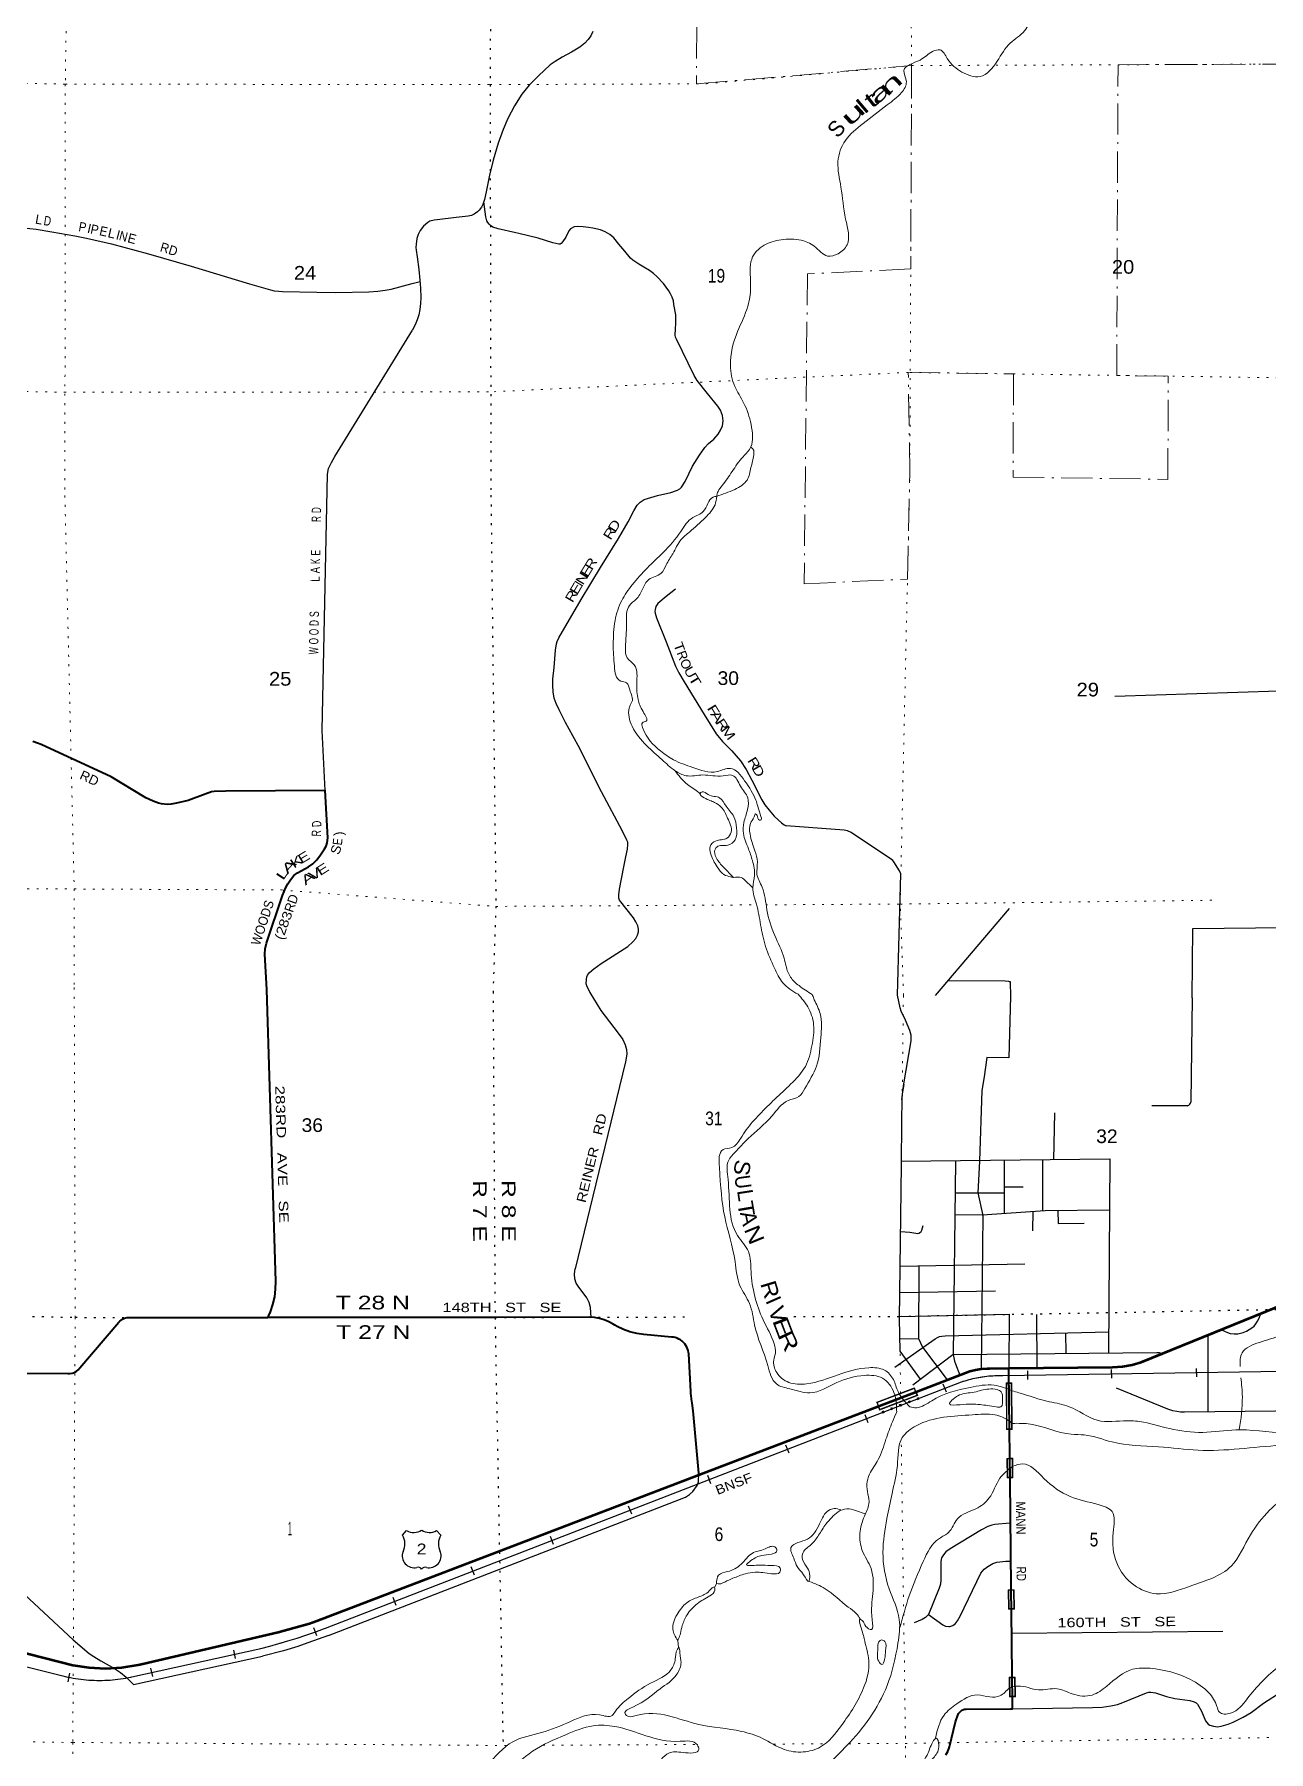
# Model space of a CAD drawing. Header units: feet. Extents: x -248627 to 3, y 0 to 184934.
# Drawn here: x -213602 to -197817, y 128895 to 150860 of the extents above; entities that cross this region are included whole.
import ezdxf
from ezdxf.enums import TextEntityAlignment as Align

# ---------------------------------------------------------------- set-up
doc = ezdxf.new("R2010")
doc.units = ezdxf.units.FT
doc.header["$LTSCALE"] = 80
doc.linetypes.add('DOT_DASHED', pattern=[7.7, 5, -1.2, 0.3, -1.2])
doc.linetypes.add('DOTTED', pattern=[1.5, 0.3, -1.2])
for name, color, linetype, lineweight in [('16', 7, 'Continuous', 25), ('20', 7, 'Continuous', 70), ('26', 7, 'Continuous', 40), ('29', 7, 'Continuous', 25), ('30', 7, 'Continuous', 13), ('34', 7, 'Continuous', 25), ('39', 7, 'Continuous', 13), ('41', 7, 'Continuous', 13), ('44', 7, 'DOT_DASHED', 13), ('57', 7, 'Continuous', 13), ('6', 7, 'DOTTED', 25), ('61', 7, 'Continuous', 13), ('7', 7, 'DOTTED', 13)]:
    doc.layers.add(name, color=color, linetype=linetype, lineweight=lineweight)
doc.layers.add('27', color=7, linetype='Continuous')

msp = doc.modelspace()

# ---------------------------------------------------------------- linework, layer by layer
at = {"layer": '16'}
for p, q in [((-208892.22, 131663.79), (-208840.91, 131722.55)), ((-208649.15, 131728.52), (-208649.43, 131728.32)), ((-208457.06, 131722.64), (-208405.67, 131663.79))]:
    msp.add_line(p, q, dxfattribs=at)
for centre, radius, start, end in [((-209085.2, 131553.16), 222.05, 332.97043, 29.75871), ((-208749.83, 131880.21), 182.07, 239.97227, 303.45418), ((-208548.05, 131879.71), 181.52, 236.33975, 300.08743), ((-208548.06, 131880.21), 182.07, 236.54582, 236.59441), ((-208212.7, 131553.16), 222.05, 150.24129, 207.02957), ((-208746.01, 131398.26), 151.42, 159.09177, 283.81923), ((-208551.89, 131398.26), 151.42, 256.18077, 20.90823)]:
    msp.add_arc(centre, radius, start, end, dxfattribs=at)
for centre, major_axis, start_param, end_param in [((-208690.67, 131199.44), (-19.56, 51.67), 4.95877769, 6.28318531), ((-208607.22, 131199.44), (19.56, 51.67), 0, 1.32637542)]:
    msp.add_ellipse(centre, major_axis=major_axis, ratio=0.929097, start_param=start_param, end_param=end_param, dxfattribs=at)
at = {"layer": '20'}
for points in [[(-201139.82, 133798.47), (-199812.79, 133811.66), (-199686.38, 133821.17), (-199561.66, 133843.83), (-199449.05, 133876.27), (-197465.29, 134683.02), (-197236.67, 134776)], [(-205103.14, 132435.23), (-202324.7, 133497.52), (-201636.8, 133760.53), (-201565.29, 133780.15), (-201492.12, 133792.18), (-201418.1, 133796.5), (-201387.24, 133796.01), (-201139.82, 133798.47)], [(-216299.71, 130815.62), (-213111.95, 130002.17), (-212903.87, 129970.06), (-212693.57, 129959.86), (-212483.36, 129971.71), (-212275.54, 130005.47), (-212213.49, 130019.94), (-210485.97, 130422.82), (-210083.39, 130534.33), (-209989.56, 130566.99), (-205103.14, 132435.23)]]:
    msp.add_lwpolyline(points, dxfattribs=at)
at = {"layer": '26', "lineweight": 13}
for p, q in [((-201096.17, 133014.32), (-201095.35, 133014.33)), ((-201096.17, 133013.76), (-201096.17, 133014.32))]:
    msp.add_line(p, q, dxfattribs=at)
at = {"layer": '26'}
for points in [[(-210630.2, 138644.56), (-210653.54, 139093.77), (-210650.62, 139164.31), (-210631.57, 139234.65), (-210430.12, 139847.19), (-210384.46, 139947.44), (-210361.45, 139994.71), (-210326.72, 140047.55), (-210283.52, 140100.73), (-210236.87, 140135.15), (-210096.77, 140210.03), (-210038.82, 140250.4), (-209988.72, 140301.44), (-209941.52, 140365.37), (-209890.13, 140441.36), (-209870.49, 140478.03), (-209856.86, 140519.59), (-209849.98, 140584.03), (-209884.55, 141189.44), (-211153.05, 141179.13), (-211304.31, 141176.99), (-211336.36, 141172.61), (-211417.71, 141140.1), (-211636.49, 141062.18), (-211784.16, 141025.71), (-211850.7, 141013.58), (-211905.25, 141010.46), (-211975.38, 141016.7), (-212014.35, 141024.49), (-212084.29, 141051.66), (-212176.51, 141093.15), (-212620.68, 141364.9), (-213514.73, 141777.41), (-213561.26, 141795.46), (-213620.49, 141814.17)], [(-210614.39, 134448.85), (-210603.37, 134473.43), (-210582.02, 134521.02), (-210550.29, 134614.51), (-210528.51, 134710.81), (-210516.91, 134808.86), (-210515.63, 134907.58), (-210630.2, 138644.56)], [(-215448.63, 133749.89), (-213172.75, 133732.18), (-213147.82, 133731.99), (-213122.75, 133735.28), (-213114.91, 133736.87), (-213099.05, 133741.85), (-213083.79, 133748.47), (-213069.32, 133756.64), (-213067.31, 133758.07), (-213042.28, 133778.29), (-213021.02, 133803.26), (-212523.52, 134387.34), (-212508.75, 134402.08), (-212492.52, 134415.2), (-212475.01, 134426.54), (-212456.41, 134436), (-212436.92, 134443.46), (-212416.76, 134448.84), (-212414.23, 134449.35), (-210614.39, 134448.85)], [(-205103.14, 132435.23), (-205104.88, 132454.81), (-205175.94, 133253.67), (-205190.21, 133352.1), (-205193.89, 133377.5), (-205198.06, 133402.1), (-205198.84, 133406.68), (-205202.79, 133449.26), (-205205.13, 133474.52), (-205206.46, 133499.26), (-205232.33, 133983.68), (-205234.44, 134000.9), (-205239.59, 134024.86), (-205247.21, 134048.16), (-205257.23, 134070.54), (-205269.53, 134091.74), (-205283.98, 134111.54), (-205300.42, 134129.73), (-205318.67, 134146.09), (-205338.53, 134160.46), (-205359.78, 134172.67), (-205382.2, 134182.6), (-205405.53, 134190.12), (-205429.52, 134195.17), (-205453.9, 134197.68), (-205809.65, 134229.96), (-205898.26, 134242.18), (-205985.11, 134263.59), (-206069.24, 134293.97), (-206149.74, 134332.97), (-206176.61, 134348.41), (-206198.11, 134362.12), (-206254.53, 134392.52), (-206313.82, 134416.86), (-206375.32, 134434.87), (-206438.37, 134446.35), (-206502.28, 134451.18), (-207710.13, 134448.04), (-210614.39, 134448.85)], [(-201130.96, 133013.45), (-201139.51, 133771.04), (-201139.82, 133798.47)], [(-201126.82, 132646.72), (-201127.12, 132673.66), (-201130.96, 133013.45)], [(-201107.85, 130966.19), (-201108.16, 130994.31), (-201123.7, 132370.46), (-201126.82, 132646.72)], [(-201095.2, 129846.09), (-201095.51, 129873.42), (-201104.71, 130688.05), (-201107.85, 130966.19)], [(-201943.98, 128854.34), (-201920.01, 128898.49), (-201900.8, 128944.91), (-201897.4, 128954.86), (-201820.03, 129275.71), (-201791.94, 129360.78), (-201787.58, 129371.95), (-201782.07, 129382.6), (-201775.49, 129392.61), (-201767.89, 129401.88), (-201759.36, 129410.31), (-201750, 129417.79), (-201739.91, 129424.26), (-201729.2, 129429.64), (-201717.99, 129433.87), (-201706.39, 129436.9), (-201694.54, 129438.71), (-201687.41, 129439.19), (-201116.59, 129443.46), (-201090.66, 129443.66), (-201090.94, 129468.65), (-201092.07, 129567.92), (-201095.2, 129846.09)]]:
    msp.add_lwpolyline(points, dxfattribs=at)
at = {"layer": '29'}
for p, q in [((-202075.53, 138565.94), (-201130.25, 139678.18)), ((-198796.39, 138536.68), (-198812.87, 137202.36)), ((-206042.19, 137718.92), (-206685.72, 135068.86)), ((-200555.07, 137067.56), (-200566.4, 136466.54)), ((-198856.51, 137157.25), (-199311.97, 137156.03)), ((-201822.85, 136448.84), (-201853.28, 133974.94)), ((-201198.64, 136459.79), (-201200.66, 135781.84)), ((-200707.34, 136464.84), (-200709.97, 135819.19)), ((-201203.92, 136040.07), (-201827.14, 136037.89)), ((-201195.66, 136117.16), (-200958.04, 136120.25)), ((-200834.81, 135807.34), (-200834.89, 135554.82)), ((-202531.45, 135102.56), (-200935.08, 135134.9)), ((-202535.17, 134767.53), (-201309.58, 134789.54)), ((-200783.84, 134484.3), (-200779.88, 133800.89)), ((-201953.8, 134214.9), (-199860.4, 134262.92)), ((-200415.71, 134247.39), (-200412.68, 133991.61)), ((-198596.27, 134219.17), (-198594.76, 133243.25)), ((-202595.81, 133810.83), (-202082.33, 134173.97)), ((-202533.36, 134174.48), (-202296.73, 134177.51)), ((-199765.67, 133548.12), (-199112.59, 133279.92)), ((-198893.93, 133239.18), (-197237.61, 133261.87)), ((-209840.16, 130381.73), (-205273.09, 132149.88)), ((-201100.48, 130408.45), (-198402.11, 130437.02)), ((-212332.79, 129753), (-210684.27, 130115.56)), ((-201090.66, 129443.62), (-200069.19, 129458.72))]:
    msp.add_line(p, q, dxfattribs=at)
for points in [[(-206459.06, 150895.8), (-206483.32, 150841.23), (-206519.71, 150792.68), (-206564.2, 150748.22), (-206626.88, 150697.68), (-206732.01, 150632.98), (-206851.31, 150568.28), (-206942.29, 150513.66), (-207004.97, 150469.2), (-207152.57, 150327.65), (-207273.88, 150208.36), (-207366.89, 150093.11), (-207459.9, 149945.51), (-207544.81, 149781.76), (-207605.47, 149644.25), (-207670.17, 149466.34), (-207732.85, 149250), (-207783.4, 149059.95), (-207825.86, 148845.63), (-207846.07, 148748.58), (-207866.3, 148681.86), (-207884.5, 148649.49), (-207914.82, 148611.09), (-207935.04, 148588.83), (-207977.5, 148560.54), (-208009.85, 148544.35), (-208052.31, 148534.26), (-208205.97, 148518.08), (-208450.62, 148487.76), (-208491.06, 148483.69), (-208543.63, 148469.54), (-208569.91, 148453.38), (-208624.5, 148404.86), (-208668.98, 148350.27), (-208695.27, 148299.72), (-208711.44, 148247.15), (-208719.53, 148174.36), (-208721.56, 148131.88), (-208719.53, 148099.55), (-208707.4, 148012.61), (-208685.16, 147850.86), (-208671.01, 147715.39), (-208662.92, 147612.28), (-208658.88, 147492.99), (-208662.92, 147416.16), (-208671.01, 147339.32), (-208683.15, 147272.58), (-208705.39, 147207.87), (-208723.59, 147165.41), (-208766.36, 147077.97)], [(-207407.6, 148310.7), (-207445.75, 148319.9), (-207670.18, 148370.44), (-207736.9, 148392.68), (-207769.25, 148412.9), (-207787.45, 148431.1), (-207803.62, 148451.32), (-207815.75, 148473.56), (-207829.91, 148524.11), (-207855.9, 148716.17)], [(-214663.62, 148408.22), (-214352.49, 148404.84), (-213903.63, 148396.75), (-213741.88, 148386.64), (-213578.11, 148366.42), (-213377.94, 148334.07), (-213084.77, 148281.5), (-212933.13, 148253.19), (-212613.68, 148182.43), (-212140.56, 148053.03), (-211594.8, 147893.17), (-210852.22, 147667.89), (-210583.7, 147590.03), (-210537.2, 147579.93), (-210476.54, 147573.85), (-210428.01, 147569.81), (-209989.26, 147561.72), (-209746.64, 147559.71), (-209324.06, 147567.79), (-209210.84, 147573.86), (-209113.79, 147585.99), (-209038.98, 147602.17), (-208772.09, 147672.93), (-208669.66, 147698.25)], [(-206515.25, 148391.32), (-206584.43, 148398.75), (-206655.19, 148402.8), (-206699.67, 148396.73), (-206744.16, 148370.44), (-206766.4, 148346.18), (-206804.81, 148265.31), (-206843.23, 148208.69), (-206865.47, 148186.45), (-206877.6, 148178.36), (-206893.78, 148176.34), (-206970.61, 148194.54), (-207160.66, 148251.15), (-207407.6, 148310.7)], [(-206543.06, 138710.97), (-206541.92, 138774.55), (-206537.92, 138804.88), (-206529.79, 138825.1), (-206503.51, 138859.47), (-206448.92, 138908), (-206351.87, 138976.74), (-206014.21, 139195.1), (-205947.49, 139253.74), (-205909.08, 139294.18), (-205888.86, 139338.66), (-205876.73, 139379.1), (-205874.7, 139415.49), (-205882.79, 139455.93), (-205909.12, 139510.51), (-205941.43, 139559.04), (-206117.33, 139787.52), (-206125.46, 139811.77), (-206125.42, 139854.24), (-206117.33, 139925.01), (-206062.74, 140210.09), (-206038.48, 140339.49), (-206018.26, 140438.57), (-206012.2, 140497.2), (-206014.27, 140525.5), (-206024.33, 140553.81), (-206080.95, 140669.06), (-206347.84, 141170.49), (-206515.64, 141498.04), (-206626.85, 141724.49), (-206713.79, 141888.26), (-206808.82, 142058.1), (-206891.77, 142219.84), (-206928.17, 142300.72), (-206952.38, 142371.49), (-206968.61, 142452.36), (-206972.6, 142531.22), (-206970.58, 142614.11), (-206956.42, 142761.71), (-206936.2, 142984.12), (-206926.15, 143062.97), (-206916.04, 143095.32), (-206894.28, 143142.35), (-206608.67, 143633.16), (-206362, 144041.58), (-206133.54, 144411.59), (-206006.16, 144625.91), (-205935.4, 144767.44), (-205892.94, 144836.18), (-205856.54, 144874.6), (-205828.27, 144894.82), (-205801.95, 144908.97), (-205634.14, 144961.54), (-205462.28, 144999.96), (-205377.36, 145028.26), (-205347.06, 145046.46), (-205324.79, 145068.7), (-205280.31, 145139.47), (-205183.26, 145337.61), (-205094.29, 145479.14), (-205027.57, 145574.17), (-204981.07, 145624.72), (-204912.32, 145683.35), (-204857.73, 145744.01), (-204825.38, 145798.6), (-204803.14, 145851.17), (-204793.03, 145917.89), (-204801.12, 145984.61), (-204827.4, 146051.34), (-204859.75, 146103.9), (-204995.22, 146267.68), (-205126.64, 146433.47), (-205163.04, 146498.18), (-205391.51, 146961.19), (-205401.64, 146985.45), (-205405.66, 147013.76), (-205401.62, 147094.64), (-205397.58, 147163.38), (-205399.62, 147272.56), (-205421.84, 147403.99), (-205429.94, 147450.49), (-205446.1, 147496.99), (-205466.34, 147541.47), (-205486.54, 147579.89), (-205555.28, 147672.9), (-205640.22, 147763.88), (-205684.7, 147802.29), (-205735.25, 147838.69), (-205806.01, 147883.17), (-205872.72, 147921.59), (-205949.55, 147972.13), (-205977.86, 147998.42), (-206050.64, 148085.36), (-206125.45, 148178.37), (-206190.15, 148255.2), (-206240.71, 148299.68), (-206301.36, 148336.07), (-206359.99, 148358.31), (-206461.09, 148382.58), (-206515.25, 148391.32)], [(-209884.55, 141189.44), (-209923.09, 141956.23), (-209854.73, 145236.35), (-209839.71, 145306.75), (-209802.43, 145382.91), (-209761.1, 145461.04), (-208766.36, 147077.97)], [(-205402.49, 143762.57), (-205522.9, 143669.52), (-205628.04, 143578.54), (-205652.31, 143540.13), (-205664.43, 143501.71), (-205666.46, 143479.47), (-205664.43, 143455.21), (-205644.21, 143396.57), (-205522.9, 143091.27), (-205401.59, 142779.9), (-205361.15, 142694.98), (-205292.41, 142579.73), (-205035.63, 142159.18), (-204883.99, 141914.53), (-204801.09, 141815.46), (-204683.82, 141694.15), (-204570.6, 141566.77), (-204497.81, 141455.56), (-204425.02, 141320.1), (-204297.64, 141067.36), (-204259.23, 141004.68), (-204204.63, 140935.94), (-204139.93, 140859.09), (-204091.41, 140812.58), (-204046.93, 140774.17), (-204012.56, 140749.93), (-203986.08, 140738.4)], [(-192112.29, 142521.45), (-194443.8, 142486.14), (-197164.14, 142477.89), (-199782.65, 142391.74)], [(-202563.43, 138570.34), (-202521.98, 140121.12), (-202539.63, 140159.66), (-202608.69, 140277.49), (-202623.24, 140292.13), (-202640.59, 140306.12), (-203155.06, 140650.72), (-203202.52, 140672.12), (-203243.7, 140680.93), (-203986.08, 140738.4)], [(-198796.39, 138536.68), (-198786.3, 139423.03), (-197182.96, 139440.57)], [(-206543.06, 138710.97), (-206539.49, 138690.38), (-206525.55, 138659.31), (-206499.18, 138606.19)], [(-206499.18, 138606.19), (-206357.51, 138375.91), (-206133.87, 138084.61), (-206074.8, 138002.28), (-206045.26, 137936.84), (-206028.38, 137875.63), (-206026.27, 137816.52), (-206042.19, 137718.92)], [(-201907.25, 138759.41), (-201186.49, 138753.27), (-201145.52, 138749.66), (-201133.35, 138746.26), (-201124.59, 138743.33), (-201120.69, 138735.54), (-201119.93, 138557.36)], [(-202507.78, 137237.94), (-202484.18, 137437.24), (-202389.25, 137988.17), (-202389.25, 138057.83), (-202404.01, 138116.93), (-202463.09, 138252.02), (-202515.83, 138363.9), (-202530.6, 138410.34), (-202563.43, 138570.34)], [(-201119.93, 138557.36), (-201138.37, 137767.69), (-201422.26, 137772.36), (-201455.21, 137524.17), (-201483.91, 137352.67), (-201516.8, 136448.49), (-201534.12, 136042.83), (-201472.57, 135752.04), (-201492.38, 133790.83)], [(-202507.78, 137237.94), (-202510.52, 136956.38), (-202516.03, 136398.74), (-202541.6, 134436.42), (-202533.36, 134015.92), (-202272.75, 133660.55)], [(-198856.51, 137157.25), (-198839.62, 137162.84), (-198824.86, 137175.5), (-198817.47, 137188.17), (-198812.87, 137202.36)], [(-202519.51, 136446.71), (-199849.57, 136477.03), (-199863.02, 133995.9)], [(-201832.65, 135766.79), (-201478.58, 135762.14), (-200677.06, 135816.85), (-199853.39, 135824.62)], [(-200513.15, 135817.37), (-200510.41, 135648.79), (-200176.91, 135652.44)], [(-202526.95, 135545.83), (-202406.65, 135538.04), (-202327.27, 135525.12), (-202311.71, 135524.32), (-202295.62, 135525.64), (-202287.18, 135528.28), (-202280.07, 135532.76), (-202262.92, 135547.28), (-202257.12, 135554.67), (-202252.64, 135563.37), (-202236.82, 135622.48)], [(-202290.95, 135105.72), (-202296.73, 134177.51), (-202242.69, 134068.39), (-201929.12, 133650.16)], [(-206481.17, 134445.8), (-206488.96, 134575.49), (-206505.84, 134638.81), (-206537.48, 134697.92), (-206649.3, 134847.78), (-206672.51, 134887.89), (-206691.49, 134942.77), (-206695.71, 135006.09), (-206685.72, 135068.86)], [(-202537.5, 134462.65), (-201134.65, 134488.85), (-201138.15, 133783.33)], [(-198421.07, 134288.42), (-198343.89, 134254.9), (-198306.97, 134244.34), (-198259.5, 134240.12), (-198213.08, 134240.12), (-198177.22, 134246.45), (-198141.35, 134254.9), (-198101.26, 134272.84), (-198031.64, 134314), (-198003.16, 134338.28), (-197978.89, 134367.83), (-197957.79, 134399.49), (-197938.81, 134438.54), (-197916.65, 134498.71)], [(-202082.33, 134173.97), (-202050.87, 134191.57), (-202024.5, 134203.18), (-201994.96, 134210.56), (-201953.8, 134214.9)], [(-202366.95, 133586.27), (-201854.37, 133974.67), (-199246.6, 134000.25)], [(-199246.6, 134000.25), (-199218.41, 133998.42), (-199204.7, 133996.31), (-199177.27, 133986.81)], [(-201853.28, 133974.94), (-201833.03, 133889.18), (-201821.42, 133854.35), (-201766.57, 133711.86)], [(-199112.59, 133279.92), (-199044.88, 133260.14), (-198991.08, 133248.53), (-198944.67, 133243.25), (-198893.93, 133239.18)], [(-205273.09, 132149.88), (-205222.08, 132182.89), (-205179.89, 132220.89), (-205125.03, 132298.98), (-205108.16, 132345.42), (-205104.88, 132454.81)], [(-201126.03, 131815.54), (-201319.29, 131801.49), (-201357.26, 131793.05), (-201410.01, 131774.05), (-201488.07, 131733.94), (-201888.94, 131489.08), (-201943.8, 131448.97), (-201973.33, 131413.08), (-202000.76, 131372.98), (-202009.2, 131326.54), (-202011.31, 131216.77), (-202009.2, 131092.22), (-202013.42, 131035.23), (-202030.3, 130986.68), (-202166.29, 130649.02)], [(-214671.86, 131777.32), (-213104.38, 130326.46), (-212901.84, 130151.53)], [(-202166.29, 130649.02), (-201981.77, 130518.06), (-201948.02, 130499.06), (-201905.82, 130496.95), (-201893.16, 130496.95), (-201855.18, 130507.5), (-201821.43, 130532.83), (-201796.11, 130568.72), (-201762.35, 130627.82), (-201496.51, 131178.77), (-201456.42, 131227.32), (-201410.01, 131263.21), (-201344.6, 131301.2), (-201291.86, 131318.09), (-201177.93, 131330.76), (-201116.74, 131332.87)], [(-202166.29, 130649.02), (-202205.41, 130610.94), (-202247.61, 130583.49), (-202350.99, 130541.28)], [(-209840.16, 130381.73), (-210105, 130286.33), (-210230.53, 130240.95), (-210417.24, 130185.01), (-210684.27, 130115.56)], [(-212901.84, 130151.53), (-212843.4, 130111.14), (-212752.68, 130056.25), (-212577.58, 129957.05), (-212501.63, 129906.39), (-212429.9, 129849.4), (-212332.79, 129753)], [(-200069.19, 129458.72), (-199945.79, 129464.71), (-199835.03, 129480.54), (-199751.69, 129498.49), (-199683.12, 129522.76), (-199379.31, 129645.19), (-199350.82, 129654.69), (-199325.5, 129654.69), (-199265.38, 129645.19), (-199121.91, 129598.75), (-199016.42, 129573.42), (-198826.53, 129548.09), (-198768.51, 129532.26), (-198745.3, 129519.6), (-198725.26, 129501.65), (-198674.63, 129412.99), (-198623.99, 129290.56), (-198589.17, 129247.29), (-198570.19, 129232.51), (-198522.72, 129218.79), (-198471.02, 129211.4), (-198425.67, 129218.79), (-198334.94, 129246.23), (-198269.54, 129273.67), (-198142.94, 129334.89), (-198041.68, 129396.11), (-197881.33, 129514.32), (-197657.69, 129662.08)]]:
    msp.add_lwpolyline(points, dxfattribs=at)
msp.add_arc((-201030.92, 137147.38), 1479.64, 169.13488, 176.49075, dxfattribs=at)
at = {"layer": '34', "lineweight": 13}
for p, q in [((-201215.63, 133704.16), (-191041.44, 133864.28)), ((-209876.26, 130474.99), (-201746.46, 133622.46)), ((-216308.67, 130630.35), (-213240.25, 129862.61)), ((-212354.27, 129850.67), (-210705.75, 130213.23))]:
    msp.add_line(p, q, dxfattribs=at)
at = {"layer": '34'}
for p, q in [((-199823.05, 133672.57), (-199824.79, 133783.17)), ((-198737.35, 133687.05), (-198739.09, 133797.64)), ((-201937.87, 133490.99), (-201977.8, 133594.14)), ((-200895.08, 133653.09), (-200896.82, 133763.68)), ((-202936.81, 133101.44), (-202976.75, 133204.59)), ((-203950.31, 132711.86), (-203990.24, 132815.01)), ((-204949.26, 132322.32), (-204989.19, 132425.47)), ((-205962.75, 131932.74), (-206002.69, 132035.89)), ((-206961.7, 131543.2), (-207001.64, 131646.35)), ((-207975.2, 131153.62), (-208015.13, 131256.77)), ((-208974.15, 130764.08), (-209014.08, 130867.23)), ((-209989.14, 130375.76), (-210027.21, 130479.61)), ((-211027.68, 130084.98), (-211051.44, 130193)), ((-213171.39, 129789.62), (-213149.68, 129898.08)), ((-212088.69, 129854.3), (-212112.45, 129962.33))]:
    msp.add_line(p, q, dxfattribs=at)
msp.add_lwpolyline([(-216301.49, 130630.71), (-213239.99, 129863.68), (-213206.95, 129855.67), (-213173.92, 129848.47), (-213140.74, 129841.83), (-213107.29, 129835.52), (-213073.84, 129830.02), (-213040.43, 129825.12), (-213006.74, 129820.55), (-212973.06, 129816.78), (-212939.42, 129813.64), (-212905.45, 129811), (-212871.71, 129809.03), (-212837.89, 129807.43), (-212803.88, 129806.58), (-212770.1, 129806.4), (-212736.19, 129806.78), (-212702.37, 129807.59), (-212668.36, 129809.15), (-212634.64, 129811.18), (-212600.73, 129813.96), (-212567.09, 129817.21), (-212533.32, 129821.03), (-212499.8, 129825.51), (-212466.3, 129830.6), (-212432.91, 129836.11), (-212399.53, 129842.43), (-212366.23, 129849.17), (-212354.51, 129851.74), (-210706, 130214.3), (-210589.07, 130243.94), (-210473.46, 130276.1), (-210358.35, 130310.26), (-210242.9, 130345.93), (-210128.78, 130384.11), (-210015.82, 130424.13), (-209902.53, 130465.66), (-209876.66, 130476.01), (-201746.84, 133623.49), (-201722.52, 133631.85), (-201698.14, 133639.6), (-201673.63, 133646.94), (-201648.88, 133654.04), (-201624.07, 133660.55), (-201599.26, 133666.59), (-201574.22, 133672.39), (-201549.11, 133677.6), (-201524.01, 133682.34), (-201498.61, 133686.72), (-201473.35, 133690.58), (-201447.99, 133694.17), (-201422.43, 133697.19), (-201397.01, 133699.72), (-201371.44, 133701.82), (-201345.92, 133703.59), (-201320.2, 133704.81), (-201294.66, 133705.66), (-201268.92, 133705.95), (-201243.38, 133705.87), (-201217.67, 133705.37), (-201215.61, 133705.26), (-191041.45, 133865.38)], dxfattribs=at)
at = {"layer": '34', "lineweight": 13}
for centre, radius, start, end in [((-201261.52, 132236.99), 1467.89, 88.20849, 109.29097), ((-212361.77, 136906.16), 6894.76, 283.89751, 291.13048), ((-212771.77, 131748.65), 1943.35, 256.05036, 282.40591)]:
    msp.add_arc(centre, radius, start, end, dxfattribs=at)
at = {"layer": '34', "linetype": 'DOTTED', "lineweight": 100}
msp.add_arc((-194915.42, 113516.1), 21219.33, 110.33362, 111.74093, dxfattribs=at)
at = {"layer": '39'}
for p, q in [((-204879.25, 131046.69), (-204900.95, 130997.78)), ((-205374.72, 130317.14), (-205366.28, 130226.57))]:
    msp.add_line(p, q, dxfattribs=at)
for points in [[(-200880.71, 151722.12), (-200887.49, 151508.45), (-200866.43, 151264.18), (-200858.55, 151092.67), (-200937.6, 150904.1), (-201121.08, 150749.11), (-201289.44, 150515.28), (-201507.7, 150320.39), (-201738.86, 150377.74), (-201926.2, 150549.48), (-202019.54, 150661.56), (-202114.58, 150640.57), (-202275.29, 150531.67), (-202482.67, 150399.16), (-202450.26, 150253.56), (-202512.53, 150115.19), (-202694.02, 149958.16), (-203003.61, 149718.03), (-203230.23, 149501.07), (-203324.42, 149232.03), (-203286.26, 148906.88), (-203227.02, 148494.75), (-203209.07, 148165.82), (-203321.41, 148054.3), (-203456.91, 148023.74), (-203628.69, 148150.92), (-203795.07, 148227.62), (-204053.14, 148230.85), (-204269.78, 148162.99), (-204427.33, 147985.49), (-204447.34, 147840.54), (-204442.15, 147616.64), (-204477.41, 147383.16), (-204608.63, 147058.11), (-204700.89, 146625.7), (-204643.85, 146356.78), (-204531.6, 146147.67), (-204436.36, 145870.2), (-204418.22, 145712.68), (-204438.02, 145583.87), (-204538.45, 145458.08), (-204678.01, 145268.26), (-204805.31, 145090.38), (-204858.74, 145012.4), (-204875.65, 144952.11)], [(-204875.65, 144952.11), (-204644.64, 145039.96), (-204487.84, 145158.99), (-204437.38, 145319.69), (-204401.01, 145482.58), (-204408.19, 145551.23), (-204438.07, 145579.84)], [(-204875.65, 144952.11), (-204922.18, 144940.6), (-205047.55, 144756.64), (-205179.58, 144681.67), (-205335.14, 144502.13), (-205560.42, 144232.71), (-205762.58, 144035.6), (-205954.9, 143820.22), (-206090.58, 143618.25), (-206174.52, 143363.2), (-206198.59, 143058.99), (-206184.05, 142778.51), (-206103.82, 142587.94), (-206027.49, 142564.8), (-205988.28, 142477.6), (-205960.03, 142321.97), (-205978.59, 142289.93), (-205995.32, 142243.76), (-205958, 142009.37), (-205771.62, 141763.03), (-205576.31, 141583.12), (-205406.73, 141441.85), (-205266.4, 141377.58), (-205052.53, 141386.99), (-204794.57, 141375.69), (-204673.49, 141382.24), (-204570.42, 141243.82), (-204479.56, 141095.47), (-204481.51, 140944.25), (-204527.99, 140779.48), (-204533.83, 140638.39), (-204469.79, 140443.99), (-204419.31, 140292.12), (-204391.53, 140100.19), (-204413.68, 139945.19), (-204367.99, 139734.9), (-204314.91, 139472.08), (-204249.93, 139192.97), (-204136.52, 138917.3), (-204030.03, 138730.44), (-203834.99, 138581.44)], [(-204875.65, 144952.11), (-204897.21, 144843.49), (-205020.31, 144679.67), (-205224.33, 144494.69), (-205330.44, 144397.2), (-205437.61, 144217.06), (-205522.14, 144072.92), (-205585.99, 143968.86), (-205744.34, 143886.15), (-205824.55, 143764.14), (-205906.88, 143634.1), (-205990.55, 143556.5), (-206029.9, 143319.03), (-206041.82, 143018.71), (-206019.37, 142883.32), (-205929.75, 142795.48), (-205898.53, 142557.14), (-205880.99, 142353.24), (-205816.45, 142197.15), (-205779.7, 142075.7), (-205826.36, 142054.1), (-205823.1, 141993.56), (-205593.03, 141694.24), (-205427.12, 141581.25), (-205182.36, 141483.4), (-204868.47, 141431.07), (-204700.58, 141471.31), (-204519.1, 141313.76), (-204375.09, 141065.93), (-204318.95, 140883.74), (-204315.9, 140807.07), (-204329.99, 140809.26), (-204359.45, 140870.13), (-204377.37, 140888.5), (-204397.99, 140852.46), (-204445.45, 140768.36), (-204449.23, 140631.28), (-204387.46, 140416.75), (-204355, 140275.18), (-204361.05, 140117.96), (-204294.6, 139953.78), (-204233.82, 139662.63), (-204133.2, 139332.67), (-204013.89, 139044.82), (-203989, 138941.66), (-203932.32, 138802.02), (-203822.51, 138692.18), (-203653.51, 138580.21)], [(-205414.1, 141447.87), (-205249.68, 141266.45), (-205101.83, 141159.74), (-205089.73, 141149.18)], [(-204658.98, 140075.32), (-204777.46, 140195.78), (-204868.81, 140305.82), (-204901.76, 140409.08), (-204874.83, 140465.2), (-204735.38, 140489.67), (-204639.71, 140559.05), (-204621.64, 140710.07), (-204656.09, 140853.68), (-204755.19, 140988.02), (-204838.52, 141093.92), (-204985.18, 141136.09), (-205063.39, 141169.34), (-205087.82, 141151.5), (-205034.11, 141094.36), (-204901.8, 141034.22), (-204817.84, 140976.7), (-204736.97, 140836.54), (-204690.91, 140654.47), (-204744.32, 140578.51), (-204889.97, 140542.02), (-204959.43, 140472.31), (-204954.49, 140385.54), (-204868.01, 140211.03), (-204782.56, 140113.16), (-204698.24, 140083.87), (-204658.93, 140075.32)], [(-204660.04, 140075.33), (-204563.26, 140074.11), (-204499.37, 140024.92), (-204413.3, 139945.01)], [(-203834.99, 138581.44), (-203711.64, 138423.41), (-203635.82, 138193.14), (-203658.77, 137920.7), (-203742.11, 137658.49), (-203930.03, 137432.85), (-204327.83, 137046.21), (-204497.56, 136846.77), (-204568.34, 136741.97), (-204683.47, 136621.13), (-204794.29, 136595.14), (-204841.27, 136369.18), (-204772.68, 135735.24), (-204641.49, 135163.73), (-204577.99, 134852.75), (-204455.84, 134626.42), (-204390.22, 134349.75), (-204222.62, 133834.67), (-204112.58, 133598.27), (-203941.63, 133535.31), (-203684.06, 133484.27), (-203337.35, 133614.69), (-202988.75, 133706.75), (-202755.3, 133669.9), (-202608.86, 133487.91), (-202573.17, 133236.31)], [(-203629.29, 138511.6), (-203552.84, 138334.24), (-203543.68, 138029.44), (-203599.13, 137664.23), (-203748.99, 137375.93), (-203825.81, 137273.16), (-203962.87, 137223.01), (-204168.84, 137023.65), (-204473.72, 136737.72), (-204643.38, 136558.47), (-204722.2, 136461.76), (-204730.99, 136213.51), (-204608.29, 135494.68), (-204469.97, 135290.51), (-204436.49, 135038.13), (-204281.29, 134418.13), (-204141.27, 134108.99), (-204125.49, 133997.95), (-204145.91, 133903.13), (-204108.13, 133743.59), (-203953.46, 133618.1), (-203726, 133599.42), (-203320.94, 133715.57), (-202930.07, 133805.52), (-202730.82, 133774.8), (-202616.42, 133653.44), (-202556.47, 133499.9), (-202404.08, 133305.09)], [(-203629.29, 138511.6), (-203634.18, 138525.44), (-203653.51, 138580.21)], [(-198182.22, 133819.47), (-198155.58, 133996.62), (-197935.71, 134129.34), (-197653.55, 134221.56), (-197510.32, 134316.1), (-197497.77, 134473.51), (-197551.8, 134586.66), (-197551.85, 134586.79)], [(-202406.55, 133305.43), (-202319.5, 133293.49), (-202125.93, 133383.88), (-201632.13, 133554.34), (-201328.01, 133581.91), (-201096.76, 133511.94)], [(-198192.19, 133011.71), (-198153.23, 133433.48), (-198171.56, 133676.67)], [(-201582.27, 133491.29), (-201396.91, 133533.26), (-201288.21, 133524.94), (-201237.95, 133498.59), (-201220.09, 133409.74), (-201240.53, 133306.84), (-201302.95, 133304.96), (-201506.23, 133333.68), (-201763.96, 133332.24), (-201896.8, 133346.67), (-201852.33, 133405.1), (-201682.98, 133479.4), (-201582.27, 133491.29)], [(-201096.76, 133511.94), (-201012.18, 133486.34), (-200619.9, 133370.4), (-200366.4, 133307.26), (-200008.52, 133132.87), (-199625.98, 133127.97), (-199418.64, 133109.34), (-199032.34, 133015.63), (-198605.59, 132980.35), (-198182.67, 133011.7), (-197528.4, 132975.91), (-197220.58, 133031.83)], [(-202573.17, 133236.31), (-202628.09, 133114.55), (-202711.31, 132890.69), (-202808.73, 132630.53), (-202920.02, 132445.09), (-202956.65, 132315.99), (-202929.2, 132065.65), (-202986.05, 131908.34), (-203045.1, 131684.43), (-203013.53, 131468.38), (-202901.47, 131236.01), (-202878.25, 130919.07), (-202887.31, 130579.99), (-202897.75, 130456.89), (-202968.1, 130497.42), (-203014.18, 130572.21), (-203040.31, 130588.41), (-203026.55, 130477.37), (-202982.76, 130307.72), (-202931.14, 130059.34), (-202996.61, 129710.3), (-203279.93, 129230.56), (-203548.54, 128954.64), (-203770.21, 128890.55), (-204011.73, 128923.38), (-204289.17, 129063.28), (-204558.7, 129154.72), (-205106.1, 129242.74), (-205907.12, 129357.57), (-206029.94, 129355.83), (-206047.98, 129384.13), (-205949.08, 129464.64), (-205600.05, 129700.01), (-205384.06, 129885.22), (-205331.27, 130034.47), (-205347, 130161.66), (-205360.9, 130226.28), (-205379.08, 130204.12), (-205405.64, 130077.02), (-205460.4, 129941.91), (-205720.65, 129770.93), (-206007.14, 129575.79), (-206168.7, 129414.68), (-206213.16, 129358.26), (-206374.22, 129364.68), (-206744.95, 129280.74), (-207115.84, 129140.29), (-207482.64, 129022.02), (-207811.75, 128715.96), (-208191.51, 128303.04), (-208448.35, 127922.14), (-208600.14, 127660.09), (-208719.23, 127559.43), (-208872.38, 127519.41), (-209076.01, 127429.04), (-209564.13, 127137.47), (-209773.8, 127047.11), (-209935.06, 126984.9), (-209959.4, 126926.42), (-209899.17, 126867.75), (-209889.38, 126774.88), (-209998.24, 126730.72), (-210177.44, 126729.11), (-210483.25, 126808.51), (-210614.03, 126841.1), (-210881.88, 126819.5), (-211145.46, 126880.65), (-211309.94, 127090.94), (-211409.64, 127420.16), (-211497.95, 127513.21), (-211513.72, 127628.29)], [(-201093.1, 133093.89), (-201220.5, 133173.95), (-201317.06, 133202.42), (-201604.99, 133203.07), (-202324.21, 133063.4), (-202501.84, 132912.42), (-202565.33, 132551.27), (-202632.83, 132198.19), (-202698.21, 131877.41), (-202749.84, 131443.57), (-202670.68, 130979.15), (-202540.98, 130587.29), (-202558, 130280.53), (-202696.52, 129739.9), (-202919.23, 129326.63), (-203214.26, 128968.01), (-203422.27, 128760.59), (-203513.15, 128667.94)], [(-185383.75, 132609.47), (-185489.11, 132611.07), (-185680.19, 132634.38), (-185927.61, 132713.65), (-186247.67, 132738.59), (-186597.73, 132834.25), (-186822.84, 132969.99), (-186953.38, 133081.29), (-187162.89, 133043.42), (-187376.43, 133007.56), (-187519.62, 132929.17), (-187578.64, 132717.37), (-187605.37, 132529.71), (-187611.63, 132457.07), (-187472.65, 132472.9), (-187305.77, 132391.79), (-187181.13, 132326.92), (-187173.29, 132254.24), (-187211.54, 132258.36), (-187211.86, 132151.38), (-187228.11, 132102.98), (-187330.29, 132272.76), (-187483.07, 132355.86), (-187684.55, 132307.87), (-187831.61, 132283.98), (-188014.99, 132229.89), (-188210.47, 132171.8), (-188534.69, 132154.36), (-188830.12, 132340.72), (-189124.69, 132813.69), (-189335.25, 133098.76), (-189558.58, 133153.76), (-189891.09, 133059.65), (-190274.18, 132878.85), (-190556.5, 132734.16), (-191146.81, 132610.35), (-191303.72, 132659.14), (-191283.33, 132743.87), (-191381.78, 132814.74), (-191554.6, 132928.16), (-191697.11, 133075.82), (-191843.95, 133124.59), (-191958.99, 133032), (-192194.84, 132939.69), (-192519.2, 132877.85), (-192792.93, 132910.76), (-193004.54, 132844.63), (-193314.54, 132869.54), (-193521.92, 132870.01), (-193717.5, 132777.6), (-193922.71, 132834.58), (-194389.65, 132894.17), (-194685.69, 132876.67), (-194903.46, 132768.16), (-195181.81, 132603.28), (-195314.99, 132506.69), (-195440.02, 132438.35), (-195323.37, 132395.7), (-195212.9, 132304.62), (-195130.77, 132163.15), (-195032.58, 132005.49), (-194986.63, 131884.28), (-195047.32, 131787.53), (-195111.66, 131819.97), (-195230.01, 131967.58), (-195382.89, 132016.37), (-195537.61, 132123.69), (-195658.02, 132255.16), (-195798.84, 132297.87), (-196024.27, 132322.6), (-196539.24, 132485.23), (-196937.5, 132619.34), (-197295.37, 132795.75), (-197659.75, 132814.73), (-198719.03, 132750.51), (-199224.28, 132794.03), (-199820.08, 132855.92), (-200174.18, 132945.53), (-200341.27, 132953.98), (-200862.37, 133084.33), (-201093.46, 133093.9)], [(-202530.47, 130486.11), (-202413.05, 130888.23), (-202234.53, 131327.84), (-202028.26, 131622.05), (-201909.22, 131698.47), (-201797.95, 131871.8), (-201559.95, 132002.44), (-201390.39, 132139.3), (-201252.71, 132391.28), (-201088.12, 132545.23)], [(-201088.12, 132545.23), (-200966.21, 132576.31), (-200690.9, 132389.96), (-200355.31, 132159.07), (-199997.19, 132055.29), (-199820.25, 131966.06), (-199804.95, 131697.57), (-199759.8, 131307.9), (-199541.16, 131026.82), (-199253.54, 130915.13), (-198822.33, 131011), (-198295.99, 131268.13), (-198049.12, 131669.23), (-197804.53, 131981.51), (-197550.22, 132178.73), (-197241.89, 132260.76), (-196716.02, 132362.47), (-196383.57, 132433.7)], [(-203289.85, 131985.72), (-203374.36, 132004.08), (-203438.85, 131984.04), (-203560.18, 131808.71), (-203715.8, 131613.27), (-203836.74, 131569.14), (-203925.52, 131506.77), (-203889.68, 131369.43), (-203847.72, 131262.36), (-203765.48, 131157.22), (-203699.29, 131072.3), (-203684.98, 131142.91), (-203712.88, 131241.88), (-203779, 131351.02), (-203770.67, 131443.85), (-203667.69, 131542.52), (-203572.69, 131663.41), (-203479.66, 131802.47), (-203404.9, 131891.11), (-203322.13, 131963.59), (-203297.92, 131979.68)], [(-202978.55, 131934.57), (-203074.45, 131971.11), (-203181.08, 131999.6), (-203297.92, 131979.68)], [(-204879.25, 131046.69), (-204850.75, 131151.59), (-204737.86, 131197.76), (-204564.42, 131292.23), (-204423.07, 131431.19), (-204253.76, 131489.34), (-204132.88, 131513.29), (-204104.83, 131468.82), (-204173.42, 131422.55), (-204298.31, 131404.67), (-204437.44, 131338.37), (-204493.96, 131288.04), (-204344.99, 131279.63), (-204177.89, 131275.22), (-204065.23, 131242.67), (-204067.39, 131192.21), (-204174.17, 131170.25), (-204383.51, 131190.91), (-204508.41, 131168.98), (-204667.64, 131112.83), (-204772.49, 131064.62), (-204839, 131040.55), (-204879.25, 131046.69)], [(-205374.72, 130317.14), (-205436.71, 130460.59), (-205367.62, 130672.37), (-205240.36, 130811.35), (-205095.2, 130877.63), (-204970.14, 130952.03), (-204905.57, 130998.31), (-204899.64, 130961.97), (-204964.29, 130887.43), (-205123.65, 130786.87), (-205254.95, 130645.88), (-205315.77, 130506.74), (-205340.23, 130405.88), (-205362.57, 130339.32), (-205374.72, 130317.14)], [(-203691.09, 131073.06), (-203490.16, 130978.98), (-203192.87, 130744.17), (-203090.43, 130661.19), (-203040.3, 130592.45)], [(-202813.94, 130202.39), (-202801.56, 130301.26), (-202767.27, 130323.39), (-202727.06, 130303.11), (-202715.33, 130186.02), (-202727.74, 130075.03), (-202762.17, 130008.5), (-202804.32, 130050.98), (-202820.19, 130129.74), (-202813.94, 130202.39)], [(-201134.04, 129711.03), (-201021.04, 129734.44), (-200759.41, 129685.38), (-200521.76, 129698.95), (-200328.64, 129633.91), (-200072.95, 129619.18), (-199887.35, 129733.8), (-199556.47, 129949), (-199330.9, 129960.58), (-198817.85, 129818.08), (-198580.75, 129647.97), (-198478.57, 129474.14), (-198446.58, 129399.39), (-198305.66, 129386.94), (-198091.66, 129570.12), (-197671.55, 129993.01), (-197469.87, 130097.5), (-197240.27, 130113.11)], [(-202078.13, 129067.3), (-201968.58, 129361.23), (-201805.04, 129506.18), (-201542.92, 129620.61), (-201381.91, 129594), (-201255, 129609.84), (-201134.04, 129711.03)], [(-207576.51, 128602.4), (-207229.31, 128900.35), (-206805.85, 129111.33), (-206455.17, 129225.59), (-206177.34, 129216.89), (-205783.05, 129098.94), (-205344.33, 129027.3), (-205122.99, 128980.38), (-205105.04, 128923.83), (-205306.5, 128883.91), (-205489.75, 128876.25), (-205586.64, 128793.71), (-205709.84, 128666.83), (-205935.69, 128550.27), (-206215.83, 128462.09), (-206495.79, 128430.42), (-206699.6, 128281.52), (-206903.39, 128136.65), (-207058.62, 128070.39), (-207237.91, 128040.52), (-207445.26, 128053.1), (-207664.95, 127976.89), (-207904.83, 127882.57), (-208050.08, 127790.05), (-208146.87, 127739.8), (-208138.66, 127792.26), (-208130.44, 127850.78), (-208158.56, 127873.05), (-208198.76, 127897.36), (-208126, 127990.04), (-207960.38, 128161.23), (-207679.58, 128475.48), (-207576.51, 128602.4)], [(-202837.49, 128377.79), (-202596.05, 128499.62), (-202374.11, 128644.43), (-202184.21, 128851.89), (-202111.22, 129019.25), (-202068.79, 129065.57), (-202034.82, 128978.7), (-202091.65, 128829.47), (-202307.74, 128620.05), (-202511.61, 128455.02), (-202658.76, 128404.9), (-202837.49, 128377.79)]]:
    msp.add_spline(points, degree=3, dxfattribs=at)
at = {"layer": '44'}
msp.add_lwpolyline([(-205118.81, 152798.31), (-205134.13, 150226.69), (-202383.07, 150460.42), (-202394.39, 147858.86), (-203714.67, 147797.41), (-203757.64, 143831.13), (-202435.93, 143892.64), (-202405.79, 145239.77), (-202425.26, 146535.99), (-201080.22, 146516.56), (-201085.96, 145196.51), (-199106.06, 145167.92), (-199100.32, 146487.97), (-199760.29, 146497.5), (-199743, 150471.05), (-197025, 150481.99), (-197048.45, 149161.14), (-194407, 149219.85), (-194383.54, 150540.7), (-191687.86, 150600.61), (-186288.3, 150555.11), (-186316.26, 153197.37)], dxfattribs=at)
at = {"layer": '57'}
msp.add_line((-202793.56, 133264.68), (-202305.55, 133449.3), dxfattribs=at)
for points in [[(-202830.04, 133364.91), (-202804.82, 133374.46), (-202370.31, 133538.89), (-202345.57, 133548.25)], [(-202345.57, 133548.25), (-202335.5, 133523.35), (-202305.55, 133449.3)], [(-202793.56, 133264.68), (-202820.72, 133339.31), (-202830.04, 133364.91)], [(-202819.82, 133360.23), (-202367.48, 133531.41), (-202350.06, 133538)], [(-202788.81, 133275.03), (-202813.2, 133342.05), (-202819.82, 133360.23)], [(-202350.06, 133538), (-202342.92, 133520.35), (-202316.04, 133453.88), (-202788.81, 133275.03)]]:
    msp.add_lwpolyline(points, dxfattribs=at)
at = {"layer": '6'}
for points in [[(-207666.09, 157426.69), (-207742.86, 155484.38), (-207774.24, 150217.45), (-207763.08, 144966.13), (-207699.59, 139706.08), (-207735.88, 138617.6)], [(-207735.88, 138617.6), (-207710.13, 134448.04), (-207606.86, 128933.01)], [(-216264.04, 134519.66), (-213080.03, 134450.04), (-207710.13, 134448.04), (-205219.22, 134455.08)], [(-203887.5, 134458.83), (-202537.5, 134462.65), (-197688.67, 134551.53)]]:
    msp.add_lwpolyline(points, dxfattribs=at)
at = {"layer": '61'}
for p, q in [((-201171.18, 133014.78), (-201175.05, 133612.96)), ((-201096.17, 133014.32), (-201100.05, 133613.37))]:
    msp.add_line(p, q, dxfattribs=at)
for points in [[(-201175.05, 133612.96), (-201135.05, 133613.22), (-201100.05, 133613.45)], [(-201167, 133605.01), (-201135, 133605.22), (-201107.99, 133605.4), (-201104.21, 133022.27)], [(-201104.21, 133022.27), (-201131.19, 133022.1), (-201163.23, 133021.89), (-201167, 133605.01)], [(-201170.35, 133013.84), (-201131.14, 133014.1), (-201096.17, 133014.32)], [(-201123.99, 132396.73), (-201162.21, 132396.3), (-201165.06, 132646.28), (-201126.82, 132646.72)], [(-201123.99, 132396.73), (-201087.22, 132397.15), (-201090.07, 132647.14), (-201126.82, 132646.72)], [(-201105.03, 130716.2), (-201143.97, 130715.85), (-201146.23, 130965.84), (-201107.85, 130966.19)], [(-201105.03, 130716.2), (-201068.97, 130716.53), (-201071.23, 130966.52), (-201107.85, 130966.19)], [(-201092.39, 129596.11), (-201130.48, 129595.65), (-201133.47, 129845.63), (-201095.2, 129846.09)], [(-201092.39, 129596.11), (-201055.49, 129596.55), (-201058.48, 129846.53), (-201095.2, 129846.09)]]:
    msp.add_lwpolyline(points, dxfattribs=at)
for points in [[(-201095.31, 132405.06), (-201154.3, 132404.38), (-201156.97, 132638.38), (-201097.98, 132639.05)], [(-201136.04, 130723.91), (-201138.16, 130957.92), (-201079.16, 130958.44), (-201077.04, 130724.46)], [(-201125.37, 129837.73), (-201122.58, 129603.76), (-201063.59, 129604.45), (-201066.38, 129838.43)]]:
    msp.add_lwpolyline(points, close=True, dxfattribs=at)
at = {"layer": '7'}
for p, q in [((-207099.27, 128976.51), (-205148.23, 128986.67)), ((-204148.1, 128991.87), (-203492.01, 128995.29))]:
    msp.add_line(p, q, dxfattribs=at)
for points in [[(-212952.9, 164504.83), (-213182.74, 161023.56), (-213123.65, 155578.04), (-213206.58, 150223.03), (-213211.67, 144961.83), (-213092.84, 139928.96), (-213091.68, 138667.78)], [(-202487.5, 138569.66), (-202528.94, 139736.04), (-202405.79, 145239.77), (-202383.07, 150460.42), (-202420.84, 155524.54), (-202393.35, 160503)], [(-216112.3, 150278.23), (-213206.58, 150223.03), (-207774.24, 150217.45), (-205007.5, 150227.13), (-202383.07, 150460.42), (-197025, 150481.99), (-192059.5, 150592.35)], [(-185317.34, 146327.92), (-186385.45, 146298.58), (-191751.51, 146369.85), (-197099.33, 146459.07), (-202425.26, 146535.99), (-207794.3, 146286.11), (-213200.16, 146281.84), (-216138.93, 146335.4)], [(-216211.98, 139927.22), (-213092.84, 139928.96), (-213092.84, 139928.96), (-213092.84, 139928.96), (-210443.35, 139915.92), (-207699.59, 139706.08), (-204367.55, 139725.39)], [(-204247.97, 139726.08), (-202528.94, 139736.04), (-198473.09, 139784.83)], [(-213091.68, 138667.78), (-213080.03, 134450.04), (-213110.3, 129012.48), (-213116.32, 127890.27)], [(-202523.75, 133478.68), (-202537.5, 134462.65), (-202487.5, 138569.66)], [(-202464.29, 128581.26), (-202462.2, 129074.93), (-202514.91, 132846.61)], [(-215655.22, 129044.45), (-213110.3, 129012.48), (-207558.04, 128973.51)], [(-203186.28, 128996.88), (-202465.16, 129000.64), (-202118.31, 129006.2)], [(-202039.87, 129007.46), (-197165.47, 129085.6), (-191882.04, 129120.14), (-186655.19, 129088.19), (-185412.52, 129083.43)]]:
    msp.add_lwpolyline(points, dxfattribs=at)

# ---------------------------------------------------------------- texts
at = {"layer": '16', "width": 1.2}
msp.add_text(' 2 ', height=140, dxfattribs=at).set_placement((-208650.3, 131416.75), align=Align.CENTER)
at = {"layer": '27'}
for s, rotation, width, p in [('RD', 335.232, 1.05, (-213032.95, 141342.56)), ('WOODS', 71.795, 0.95, (-210719.46, 139197.23)), ('283RD   AVE   SE', 271.755, 1.35, (-210522.55, 137412.05)), ('148TH   ST   SE', 359.984, 1.3, (-208381.77, 134516.65)), ('MANN', 270.647, 0.9, (-201049.25, 132095.72)), ('RD', 270.647, 0.8, (-201041.19, 131262.81))]:
    msp.add_text(s, height=120, rotation=rotation, dxfattribs=dict(at, width=width)).set_placement(p)
for s, rotation, width, p in [('D', 93.268, 0.7, (-209932.05, 140764.89)), ('R', 87.843, 0.7, (-209935.24, 140639.52)), ('K', 33.123, 1.4, (-210219.37, 140228.24)), ('E', 30.862, 1.35, (-210125.66, 140284.5)), ('S', 70.827, 1.1, (-209688.33, 140412.74)), ('E', 83.906, 0.8, (-209664.65, 140527.02)), ('L', 56.684, 1.65, (-210380.61, 140090.73)), ('A', 47.912, 1.75, (-210302.58, 140179.76)), ('V', 32.123, 1.45, (-209984.76, 140067.69)), ('E', 32.532, 1.4, (-209884.87, 140132.49)), ('A', 36.421, 1.55, (-210069.71, 140019.48)), ('8', 71.795, 1.2, (-210353.15, 139472.25)), ('3', 71.795, 1.2, (-210315.36, 139569.66)), ('2', 71.795, 1.2, (-210387.07, 139376.8))]:
    msp.add_text(s, height=120, rotation=rotation, dxfattribs=dict(at, width=width)).set_placement(p, align=Align.CENTER)
for s, rotation, p in [(')', 93.268, (-209655.23, 140638.76)), ('R', 71.795, (-210277.41, 139675.29)), ('D', 70.513, (-210239.99, 139780.38)), ('(', 71.795, (-210411.24, 139296.92))]:
    msp.add_text(s, height=120, rotation=rotation, dxfattribs=at).set_placement(p, align=Align.CENTER)
at = {"layer": '30'}
for s, rotation, p in [('L', 350.316, (-213553.48, 148433.07)), ('I', 347.342, (-212911.78, 148318.45)), ('I', 345.18, (-212545.62, 148236.26)), ('E', 345.18, (-212368.02, 148189.27)), ('I', 58.82, (-206588.06, 143804.16)), ('R', 290.788, (-205369.67, 142894.42))]:
    msp.add_text(s, height=120, rotation=rotation, dxfattribs=at).set_placement(p, align=Align.CENTER)
for s, rotation, width, p in [('D', 350.316, 0.8, (-213444.03, 148414.4)), ('P', 349.881, 0.9, (-212996.28, 148336.12)), ('P', 347.991, 0.95, (-212842.86, 148304.59)), ('E', 347.294, 0.95, (-212729.04, 148281.86)), ('L', 346.678, 1.05, (-212626.43, 148256.93)), ('N', 345.18, 0.9, (-212477.2, 148218.16)), ('R', 343.989, 0.95, (-211950.06, 148071.99)), ('D', 343.137, 0.95, (-211843.79, 148037.14)), ('D', 88.806, 0.65, (-209934.4, 144773.2)), ('R', 88.806, 0.65, (-209936.77, 144659.85)), ('R', 58.256, 1.3, (-206195.09, 144446.64)), ('D', 58.256, 1.3, (-206135.43, 144543.07)), ('K', 88.806, 0.65, (-209948.06, 144118.08)), ('E', 88.806, 0.7, (-209945.75, 144228.6)), ('R', 58.691, 1.25, (-206433.26, 144059.31)), ('L', 88.806, 0.8, (-209952.74, 143893.24)), ('A', 88.806, 0.75, (-209950.39, 144006.13)), ('N', 58.82, 1.25, (-206548.18, 143870.03)), ('E', 58.82, 1.4, (-206489.73, 143966.63)), ('R', 59.572, 1.25, (-206683.13, 143644.57)), ('E', 59.572, 1.35, (-206625.94, 143741.93)), ('S', 88.806, 0.7, (-209962.13, 143442.63)), ('O', 88.806, 0.65, (-209966.89, 143214.49)), ('D', 88.806, 0.65, (-209964.49, 143329.74)), ('W', 88.806, 0.6, (-209971.9, 142974.08)), ('O', 88.806, 0.65, (-209969.33, 143097.35)), ('T', 290.144, 1.25, (-205410.83, 143002.72)), ('O', 294.254, 1.05, (-205324.34, 142781.61)), ('U', 298.457, 1.2, (-205268.3, 142672.77)), ('T', 301.376, 1.55, (-205207.15, 142567.79)), ('F', 301.363, 1.45, (-204967.91, 142182.47)), ('A', 301.363, 1.4, (-204922.39, 142102.48)), ('R', 303.102, 1.3, (-204853.34, 141997.15)), ('M', 306.699, 1.35, (-204776.19, 141890.19)), ('R', 301.924, 1.3, (-204448.36, 141507.46)), ('D', 299.488, 1.25, (-204394.35, 141408.13))]:
    msp.add_text(s, height=120, rotation=rotation, dxfattribs=dict(at, width=width)).set_placement(p, align=Align.CENTER)
for s, rotation, width, p in [('REINER   RD', 76.351, 1.2, (-206554.02, 135907.84)), ('160TH   ST   SE', 0.607, 1.3, (-200517.91, 130484.62))]:
    msp.add_text(s, height=120, rotation=rotation, dxfattribs=dict(at, width=width)).set_placement(p)
at = {"layer": '34', "width": 1.15}
msp.add_text('BNSF', height=120, rotation=21.164, dxfattribs=at).set_placement((-204863.73, 132177.34))
at = {"layer": '41'}
for s, rotation, width, p in [('n', 42.713, 2.05, (-202587.76, 150153.1)), ('l', 40.261, 1.6, (-202947.69, 149863.13)), ('t', 37.813, 1.7, (-202845.27, 149941.17)), ('a', 40.784, 1.95, (-202728.1, 150038.27)), ('u', 42.264, 2.05, (-203066.38, 149772.75))]:
    msp.add_text(s, height=200, rotation=rotation, dxfattribs=dict(at, width=width)).set_placement(p, align=Align.CENTER)
msp.add_text('S', height=200, rotation=49.232, dxfattribs=at).set_placement((-203270.36, 149590.15), align=Align.CENTER)
for s, rotation, width, p in [('S', 259.941, 1.1, (-204630.5, 136478.02)), ('U', 277.804, 0.9, (-204650.04, 136254.31)), ('T', 279.724, 1.2, (-204614.09, 135919.53)), ('A', 282.64, 1.05, (-204579.74, 135787.19)), ('N', 292.108, 1.2, (-204530.44, 135576.02)), ('R', 286.866, 1.15, (-204320.72, 134881.99)), ('I', 293.866, 1.05, (-204256.58, 134663.84)), ('V', 287.763, 1.15, (-204218.77, 134554.88)), ('E', 290.775, 1.4, (-204168.38, 134408.61)), ('R', 295.098, 1.35, (-204102.62, 134222.65))]:
    msp.add_text(s, height=200, rotation=rotation, dxfattribs=dict(at, width=width)).set_placement(p)
msp.add_text('L', height=200, rotation=278.709, dxfattribs=at).set_placement((-204616.47, 136070.6))
at = {"layer": '6', "width": 1.35}
for s, rotation, p in [('R 7 E', 270.354, (-207994.59, 136203.82)), ('R 8 E', 270.354, (-207624.33, 136206.06)), ('T 28 N', 359.984, (-209747.48, 134551.9)), ('T 27 N', 359.984, (-209740.95, 134173.56))]:
    msp.add_text(s, height=175, rotation=rotation, dxfattribs=at).set_placement(p)
at = {"layer": '7'}
for s, width, p in [('24', 1.1, (-210283.15, 147721.89)), ('19', 0.85, (-204989.11, 147684.18)), ('20', 1.1, (-199821.65, 147798.25)), ('25', 1.1, (-210601.33, 142529.37)), ('30', 1.05, (-204864.32, 142538.12)), ('29', 1.1, (-200273.17, 142391.57))]:
    msp.add_text(s, height=175, dxfattribs=dict(at, width=width)).set_placement(p)
for s, width, p in [('31', 0.85, (-205022.64, 136907.36)), ('36', 1.05, (-210184.31, 136821.05)), ('32', 1.05, (-200022.58, 136678.97)), ('1', 0.4, (-210361.39, 131659.84)), ('6', 0.85, (-204902.34, 131588.82)), ('5', 0.85, (-200106.11, 131519.91))]:
    msp.add_text(s, height=175, rotation=359.871, dxfattribs=dict(at, width=width)).set_placement(p)

doc.saveas('drawing.dxf')
